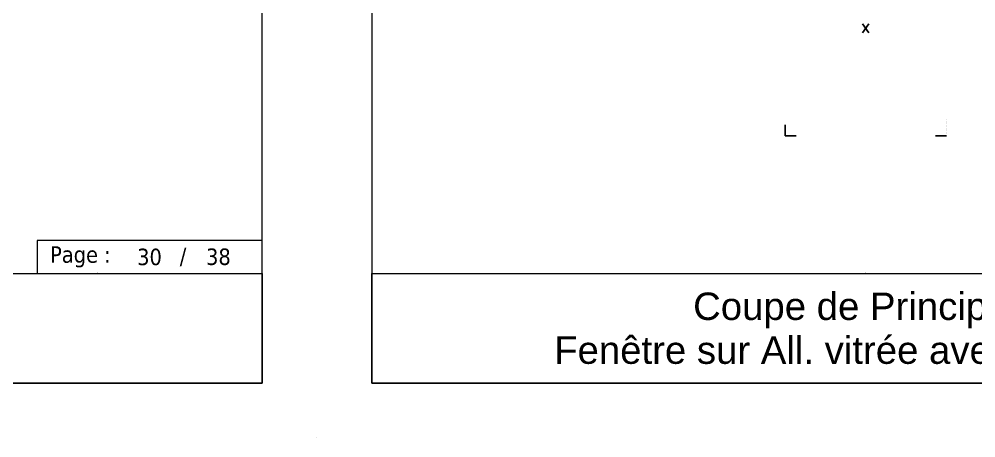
# Model space of a CAD drawing. Header units: millimetres. Extents: x -20000 to 230000, y -17405 to 25402.
# Drawn here: x 87287 to 96004, y -10000 to -6182 of the extents above; entities that cross this region are included whole.
import ezdxf
from ezdxf.enums import TextEntityAlignment as Align

# ---------------------------------------------------------------- set-up
doc = ezdxf.new("R2010")
doc.units = ezdxf.units.MM
doc.header["$PDMODE"] = 35
doc.header["$PDSIZE"] = 0.5
doc.linetypes.add('POINTILLE', pattern=[6.35, 0, -6.35])
doc.layers.get('0').update_dxf_attribs({"lineweight": 13})
doc.layers.get('Defpoints').update_dxf_attribs({"true_color": 0xc2a584})
for name, color, linetype, lineweight in [('0 - 1 (validé)', 3, 'Continuous', 13), ('1 - Cartouche', 7, 'Continuous', 13), ('1 - Texte', 7, 'Continuous', 13)]:
    doc.layers.add(name, color=color, linetype=linetype, lineweight=lineweight)
for name, color, linetype, lineweight, plot in [('0 - Trame', 1, 'Continuous', 0, False), ('Intouchable', 252, 'Continuous', 13, False), ('Non visible', 163, 'Continuous', 25, False)]:
    doc.layers.add(name, color=color, linetype=linetype, lineweight=lineweight, plot=plot)
doc.styles.get("Standard").update_dxf_attribs({"font": 'ARIALUNI.TTF'})
doc.styles.add('Texte Poralu', font='tahomabd.ttf')

# ---------------------------------------------------------------- blocks, each defined once
blk = doc.blocks.new('Cadre Coupe_Elev')
for p in [(2000, 1500), (3500, 1500), (5000, 1500), (8000, 1500), (2000, 500), (3500, 500), (5000, 500), (8000, 500)]:
    blk.add_point(p)
at = {"layer": '0 - Trame'}
for points in [[(500, 500), (9500, 500), (9500, 9500), (500, 9500)], [(500, 1500), (9500, 1500), (9500, 500), (500, 500)]]:
    blk.add_lwpolyline(points, close=True, dxfattribs=at)
for p in [(0, 0), (10000, 0)]:
    blk.add_point(p, dxfattribs=at)
at = {"layer": 'Defpoints'}
for p in [(5000, 3733.5), (5000, 1200), (5000, 1000), (5000, 800)]:
    blk.add_point(p, dxfattribs=at)
at = {"color": 7}
blk.add_attdef('REPERE_1', text='', height=300, dxfattribs=at).set_placement((1000, 9000), align=Align.MIDDLE_CENTER)
at = {"layer": '1 - Texte', "color": 7}
for tag, p in [('DEFINITION1', (5000, 1200)), ('DEFINITION2', (5000, 800))]:
    blk.add_attdef(tag, text='', height=250, dxfattribs=at).set_placement(p, align=Align.MIDDLE_CENTER)
at = {"layer": 'Non visible', "style": 'Texte Poralu'}
for p in [(5447.1, 4905.8), (5447.1, 4605.8)]:
    blk.add_attdef('REPERE_2', text='', height=35, dxfattribs=at).set_placement(p, align=Align.MIDDLE_LEFT)
blk = doc.blocks.new('Cadre centrage dessin')
at = {"layer": 'Defpoints'}
for p, q in [((-682.5, 906.5), (-582.5, 906.5)), ((-682.5, 806.5), (-682.5, 906.5)), ((582.5, 906.5), (682.5, 906.5)), ((682.5, 906.5), (682.5, 806.5)), ((-30.1, -39.9), (30.1, 39.9)), ((30.1, -39.9), (-30.1, 39.9)), ((-682.5, -906.5), (-682.5, -806.5)), ((682.5, -806.5), (682.5, -906.5)), ((-582.5, -906.5), (-682.5, -906.5)), ((682.5, -906.5), (582.5, -906.5)), ((-735, -1016.5), (-635, -1016.5)), ((-735, -1116.5), (-735, -1016.5)), ((635, -1016.5), (735, -1016.5)), ((735, -1016.5), (735, -1116.5)), ((-30, -2036.5), (30, -1956.5)), ((30, -2036.5), (-30, -1956.5)), ((-735, -2976.5), (-735, -2876.5)), ((-635, -2976.5), (-735, -2976.5)), ((735, -2976.5), (635, -2976.5))]:
    blk.add_line(p, q, dxfattribs=at)
at = {"layer": 'Defpoints', "linetype": 'POINTILLE', "ltscale": 2}
for p, q in [((682.5, -906.5), (682.5, -906.5)), ((682.5, -906.5), (682.5, -906.5)), ((735, -2829.5), (735, -2829.5)), ((735, -2829.5), (735, -2976.5))]:
    blk.add_line(p, q, dxfattribs=at)
blk = doc.blocks.new('Cartouche - Total de page')
at = {"layer": '1 - Cartouche', "color": 0, "insert": (0, 0), "char_height": 5, "attachment_point": 5, "style": 'Texte Poralu'}
blk.add_mtext('38', dxfattribs=at)

msp = doc.modelspace()

# ---------------------------------------------------------------- linework, layer by layer
at = {"layer": 'Intouchable'}
msp.add_lwpolyline([(87450, -8500), (89500, -8500), (89500, -8200), (87450, -8200)], close=True, dxfattribs=at)
msp.add_point((88475, -8350), dxfattribs=at)

# ---------------------------------------------------------------- block references
at = {"layer": '0 - 1 (validé)'}
msp.add_blockref('Cadre Coupe_Elev', (80000, -10000), dxfattribs=at)
ref = msp.add_blockref('Cadre Coupe_Elev', (90000, -10000), dxfattribs=at)
ref.add_attrib('DEFINITION1', 'Coupe de Principe J', dxfattribs={"layer": '1 - Texte', "color": 7, "height": 250}).set_placement((95000, -8800), align=Align.MIDDLE_CENTER)
ref.add_attrib('DEFINITION2', 'Fenêtre sur All. vitrée avec VR / R+1', dxfattribs={"layer": '1 - Texte', "color": 7, "height": 250}).set_placement((95000, -9200), align=Align.MIDDLE_CENTER)
at = {"layer": 'Intouchable'}
msp.add_blockref('Cadre centrage dessin', (95000, -4270), dxfattribs=at)
at = {"layer": 'Intouchable', "xscale": 30, "yscale": 30, "zscale": 30}
msp.add_blockref('Cartouche - Total de page', (89102.9, -8350), dxfattribs=at)

# ---------------------------------------------------------------- texts
at = {"style": 'Texte Poralu'}
msp.add_attdef('30', text='', height=150, dxfattribs=at).set_placement((88475, -8350), align=Align.MIDDLE_CENTER)
at = {"layer": 'Intouchable', "char_height": 150, "style": 'Texte Poralu'}
for s, insert, attachment_point in [('Page : ', (87569.36, -8350), 4), ('/', (88780.84, -8350), 5)]:
    msp.add_mtext(s, dxfattribs=dict(at, insert=insert, attachment_point=attachment_point))

doc.saveas('drawing.dxf')
